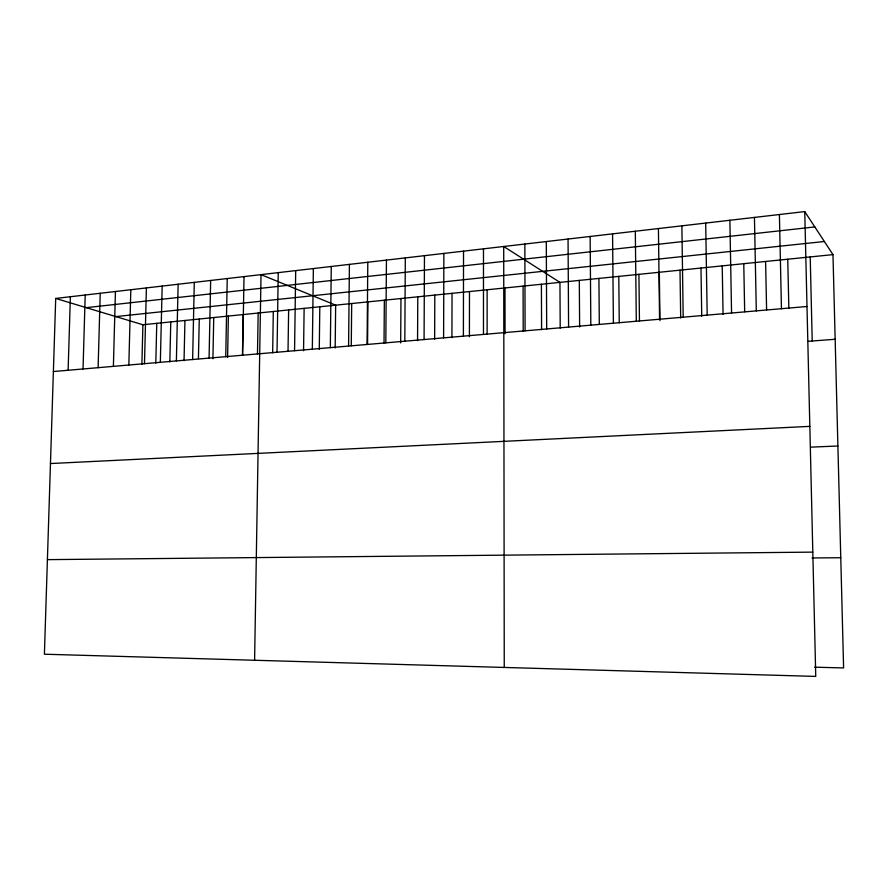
<?xml version="1.0" encoding="UTF-8"?>
<svg xmlns="http://www.w3.org/2000/svg" width="888" height="888" viewBox="0 0 888 888"><rect width="100%" height="100%" fill="white"/><g stroke="black" fill="none" stroke-linecap="round" stroke-linejoin="round"><path stroke-width="1.33" d="M469.419 336.741L469.475 291.564M483.472 334.421L483.483 248.84M451.925 337.695L452.036 293.34M463.392 336.152L463.536 251.149M424.076 339.549L424.464 255.677M434.643 339.183L434.809 295.082M443.6 337.862L443.867 253.435M400.688 342.923L400.965 298.523M404.817 341.214L405.317 257.897M417.56 340.648L417.782 296.814M384.027 342.979L384.349 300.211M385.814 342.857L386.435 260.095M367.077 344.466L367.799 262.249M367.554 344.4L367.932 301.887M335.176 347.996L335.653 305.161L261.017 274.636L254.601 660.261M348.584 346.065L349.417 264.38M351.271 345.798L351.692 303.53M312.332 349.195L313.364 268.565M319.269 349.361L319.802 306.782M330.336 347.641L331.268 266.489M288.023 351.493L288.633 309.945M294.561 350.727L295.693 270.607M303.552 350.716L304.129 308.369M272.66 352.814L273.315 311.499M277.023 352.247L278.244 272.638M242.457 355.422L243.19 314.563M242.613 355.211L244.022 276.601M257.476 354.123L258.164 313.042M225.741 356.665L227.239 278.543M227.594 357.509L228.383 316.073M198.424 358.652L199.267 319.025M209.08 358.108L210.656 280.475M212.909 358.774L213.742 317.56M176.379 360.928L178.133 284.238M184.049 360.706L184.937 320.479M192.629 359.529L194.294 282.362M155.8 363.137L156.765 323.343M160.34 362.315L162.16 286.091M169.841 361.927L170.774 321.922M128.838 365.035L130.825 289.721M141.902 364.324L142.901 324.753L55.711 298.435L44.4 654.212L815.75 676.412L804.75 211.588L55.711 298.435M144.489 363.68L146.398 287.923M113.387 366.367L115.44 291.508M83.028 368.986L85.215 295.016M98.113 367.688L100.233 293.273M68.121 370.274L70.374 296.736M86.258 307.659L814.807 226.928M115.851 316.594L824.375 241.503M142.901 324.753L832.977 254.623L843.6 667.931L814.596 667.188M53.391 371.539L806.992 306.504M808.235 341.303L835.153 339.272M50.461 463.547L809.834 426.373M810.744 447.152L837.895 445.998M47.408 559.64L812.809 552.125M812.02 557.964L840.77 557.731M804.75 211.588L832.977 254.623M810.211 256.932L812.22 341.003M787.745 259.218L788.855 308.491M779.398 214.53L781.451 308.702M765.6 261.472L766.599 309.834M754.445 217.427L756.31 310.878M743.767 263.681L744.677 311.732M729.88 220.268L731.557 313.009M722.221 265.878L723.065 314.408M705.694 223.077L707.192 315.118M700.976 268.032L701.742 316.239M681.873 225.841L683.194 317.183M680.008 270.163L680.696 318.048M659.329 272.272L659.951 320.657M658.419 228.56L659.573 319.225M638.927 274.337L639.449 321.045M635.32 231.235L636.308 321.234M618.792 276.39L619.247 322.788M612.565 233.877L613.397 323.21M598.923 278.41L599.3 323.931M590.143 236.474L590.831 325.163M579.309 280.397L579.631 327.006M568.054 239.039L568.586 327.073M560.206 328.116L559.951 282.373L503.707 246.498L504.251 667.443M546.298 241.558L546.686 328.971M541.403 284.249L541.591 329.714M524.852 244.045L525.097 330.836M523.088 286.114L523.21 331.302M504.995 287.956L505.05 333.688M487.124 289.766L487.124 333.844"/></g></svg>
